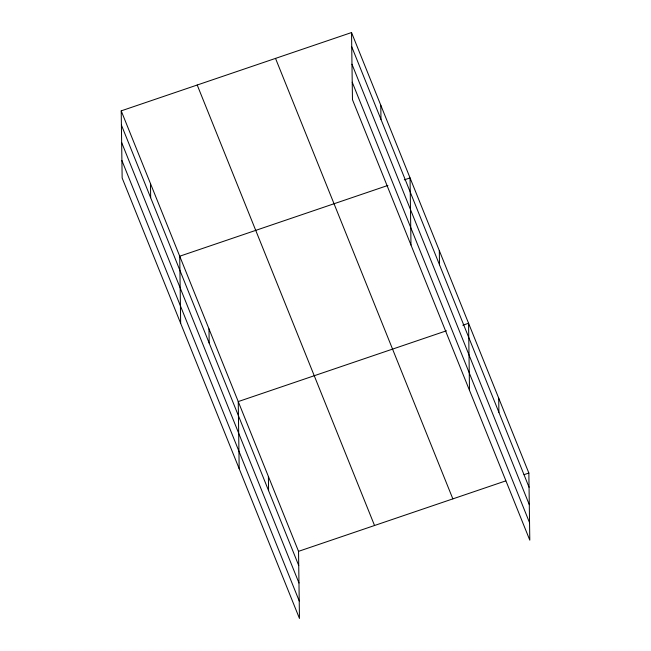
<?xml version="1.0" encoding="UTF-8"?>
<svg xmlns="http://www.w3.org/2000/svg" width="651" height="651" viewBox="0 0 651 651"><rect width="100%" height="100%" fill="white"/><g stroke="black" fill="none" stroke-linecap="round" stroke-linejoin="round"><path stroke-width="0.98" d="M121.208 110.857L298.532 551.34L299.468 618.45L122.144 177.967L121.208 110.857L351.532 32.55L528.856 473.033L529.792 540.143L352.468 99.66L351.532 32.55M387.915 185.429L179.725 256.217L180.661 323.327M404.271 179.871L410.049 177.91L410.984 245.02M446.44 330.789L238.242 401.577L239.177 468.687M462.788 325.231L468.565 323.27L469.501 390.38M298.532 551.34L505.762 480.886M524.047 474.669L528.856 473.033M351.727 46.75L529.051 487.233M351.971 64.213L529.296 504.696M352.224 82.197L529.548 522.68M275.519 58.395L452.852 498.878M197.212 85.021L374.537 525.495M121.403 125.057L298.736 565.54M121.647 142.52L298.98 583.003M121.9 160.512L299.232 600.987M498.707 398.152L498.91 412.352M439.303 250.586L439.506 264.786M380.786 105.226L380.981 119.434M268.391 476.459L268.586 490.659M208.987 328.901L209.183 343.101M150.471 183.541L150.666 197.741"/></g></svg>
